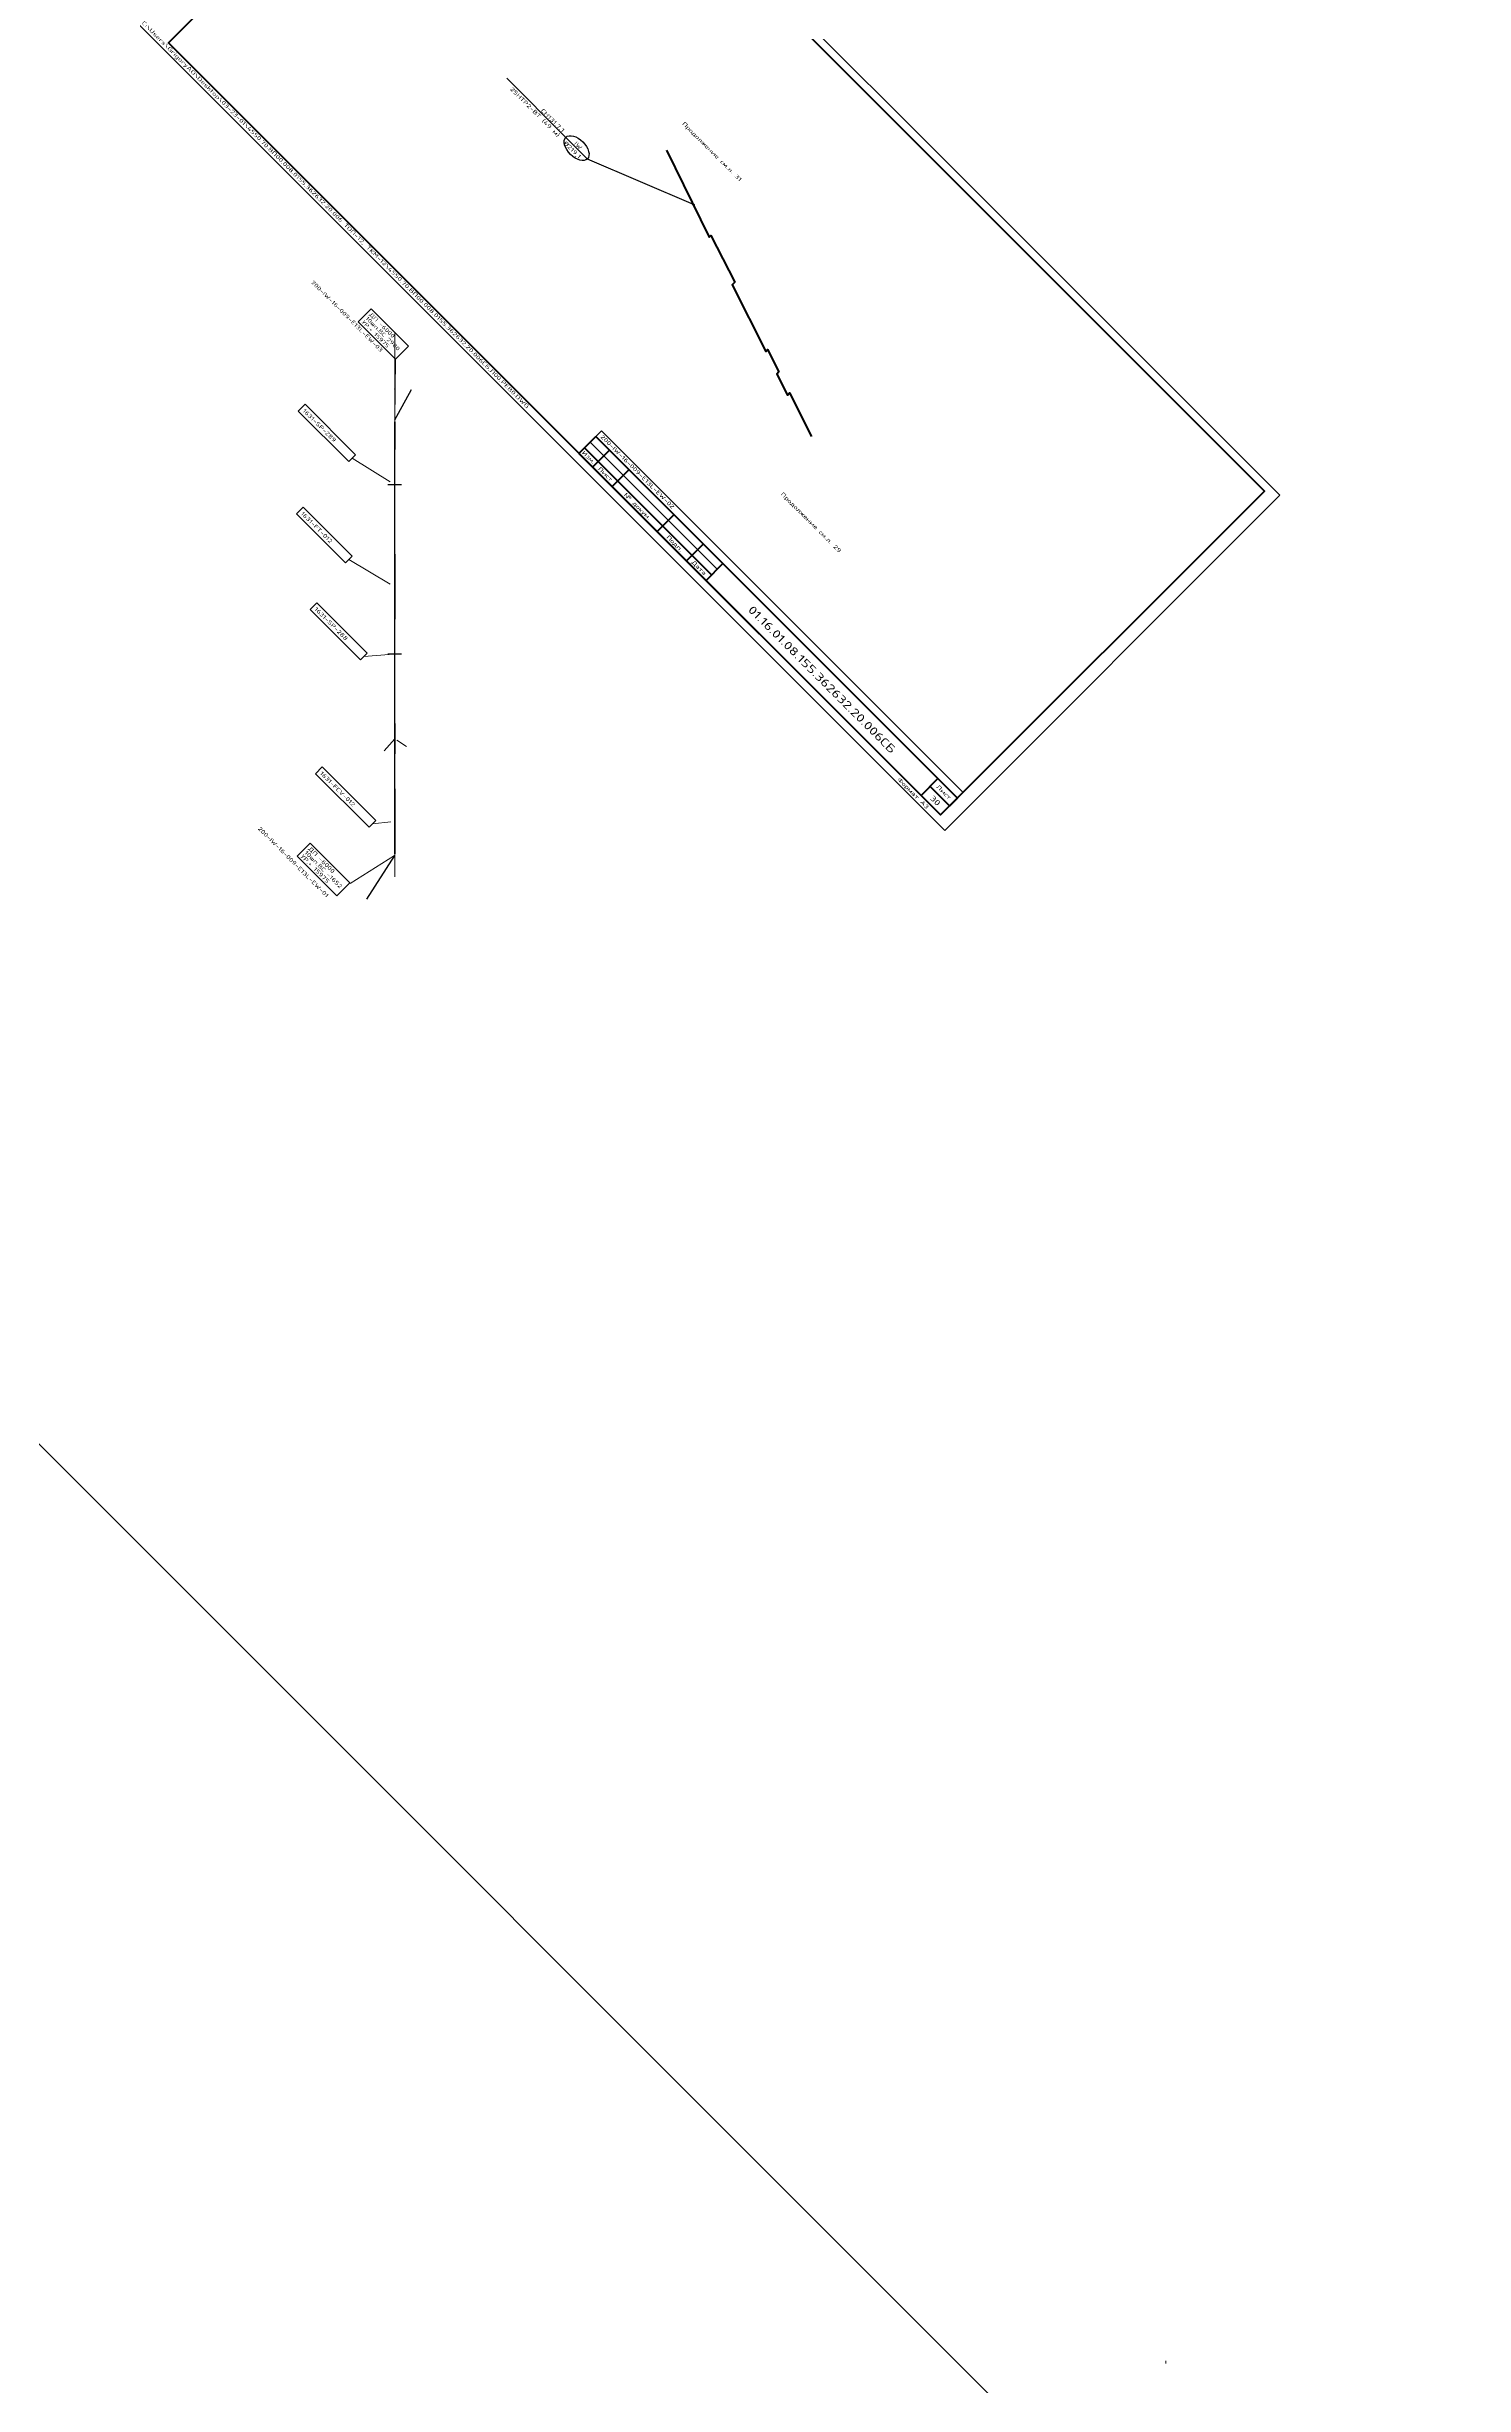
# Model space of a CAD drawing. Header units: millimetres. Extents: x -1501 to 8157, y -8271 to 1386.
# Drawn here: x 4392 to 4905, y -5768 to -4922 of the extents above; entities that cross this region are included whole.
import ezdxf
from ezdxf import colors
from ezdxf.entities.mleader import LeaderData, LeaderLine
from ezdxf.enums import TextEntityAlignment as Align
from ezdxf.math import Vec2, Vec3

# ---------------------------------------------------------------- set-up
doc = ezdxf.new("R2010")
doc.units = ezdxf.units.MM
doc.header["$MEASUREMENT"] = 0
for name, color, linetype, lineweight in [('--TEXT--', 7, 'Continuous', 25), ('OFORMLENIE', 7, 'Continuous', 25), ('подложка', 253, 'Continuous', 13), ('СН', 1, 'Continuous', 50)]:
    doc.layers.add(name, color=color, linetype=linetype, lineweight=lineweight)
doc.layers.add('непечат', color=2, linetype='Continuous', plot=False)
doc.layers.add('Построение', color=7, linetype='Continuous')
doc.styles.add('GOST 2.304', font='CS_Gost2304.shx')
doc.styles.add('GOST_2.304', font='CS_Gost2304.shx', dxfattribs={"height": 2.5})
doc.styles.add('GOST_2.304_07', font='CS_Gost2304.shx', dxfattribs={"width": 0.7})
doc.styles.add('GOST_2.304_09', font='CS_Gost2304.shx', dxfattribs={"width": 0.9})
doc.styles.add('Style-CS_Gost2304', font='CS_Gost2304.shx')
doc.styles.add('TNR_30', font='times.ttf', dxfattribs={"height": 3})

# ---------------------------------------------------------------- blocks, each defined once
blk = doc.blocks.new('TerminatorOpen_0.4')
at = {"color": 0, "linetype": 'ByBlock', "lineweight": -2}
for q in [(-1, 0.2), (-1, 0), (-1, -0.2)]:
    blk.add_line((0, 0), q, dxfattribs=at)
blk = doc.blocks.new('_DotSmall')
at = {"color": 0, "linetype": 'ByBlock', "const_width": 0.5}
blk.add_lwpolyline([(-0.0625, 0, 1), (0.0625, 0, 1)], format="xyb", close=True, dxfattribs=at)
blk = doc.blocks.new('*U21')
at = {"color": 0, "linetype": 'ByBlock', "lineweight": -2}
blk.add_lwpolyline([(420, 297), (0, 297), (0, 0), (420, 0)], close=True, dxfattribs=at)
at = {"color": 0, "linetype": 'ByBlock', "lineweight": 50}
blk.add_lwpolyline([(20, 292), (415, 292), (415, 5), (20, 5)], close=True, dxfattribs=at)
at = {"color": 0, "linetype": 'ByBlock', "lineweight": -2, "style": 'GOST_2.304'}
blk.add_text('Формат А3', height=2.5, dxfattribs=at).set_placement((410, 2.5), align=Align.MIDDLE_RIGHT)
at = {"color": 0, "linetype": 'ByBlock', "lineweight": -2, "insert": (8, 2.5), "char_height": 2.5, "attachment_point": 4, "style": 'GOST_2.304'}
blk.add_mtext('C:\\\\Users\\\\GrigoryAO\\\\Desktop\\\\03-23-01\\\\4550.70.ВП00.008.0155.362632.20.006 ТОП-12, ТКМ-12\\\\4550.70.ВП00.008.0155.362632.20.006СБ.Л00.РЕВ0.DWG', dxfattribs=at)
at = {"color": 0, "linetype": 'ByBlock', "lineweight": -2, "style": 'TNR_30'}
blk.add_attdef('ВЕРХНИЙ_НОМЕР_ЛИСТА', text='', height=3, dxfattribs=at).set_placement((410, 287), align=Align.MIDDLE_CENTER)
blk = doc.blocks.new('ST_2a_dyn')
at = {"color": 0, "linetype": 'ByBlock', "lineweight": 50, "extrusion": (0, 1, 0)}
for p, q in [((-185, 15), (0, 15)), ((-185, 5), (-120, 5)), ((-185, 0), (0, 0)), ((-10, 8), (0, 8))]:
    blk.add_line(p, q, dxfattribs=at)
at = {"color": 0, "linetype": 'ByBlock', "lineweight": 50, "extrusion": (1, 0, 0)}
for p, q in [((-185, 0), (-185, 15)), ((-178, 15), (-178, 0)), ((-168, 15), (-168, 0)), ((-145, 15), (-145, 0)), ((-130, 15), (-130, 0)), ((-120, 0), (-120, 15)), ((-10, 0), (-10, 15))]:
    blk.add_line(p, q, dxfattribs=at)
at = {"color": 0, "linetype": 'ByBlock', "lineweight": -2, "extrusion": (0, 1, 0)}
blk.add_line((-185, 10), (-120, 10), dxfattribs=at)
at = {"color": 0, "linetype": 'ByBlock', "lineweight": 50}
blk.add_line((0, 15), (0, 0), dxfattribs=at)
at = {"color": 0, "linetype": 'ByBlock', "lineweight": -2, "style": 'GOST_2.304'}
for s, p in [('Лист', (-5, 11.5)), ('Лист', (-173, 2.5)), ('Подп.', (-137.5, 2.5)), ('Дата', (-125, 2.5))]:
    blk.add_text(s, height=2.5, dxfattribs=at).set_placement(p, align=Align.MIDDLE_CENTER)
at = {"color": 0, "linetype": 'ByBlock', "lineweight": -2, "width": 0.9}
for s, style, p in [('Изм.', 'GOST_2.304', (-181.5, 2.5)), ('№ докум.', 'GOST_2.304_09', (-156.5, 2.5))]:
    blk.add_text(s, height=2.5, dxfattribs=dict(at, style=style)).set_placement(p, align=Align.MIDDLE_CENTER)
at = {"color": 0, "linetype": 'ByBlock', "lineweight": -2}
for tag, height, style, flags, p in [('ИЗМ_2', 2.5, 'GOST_2.304', 12, (-181.5, 12.5)), ('ИЗМ_1', 2.5, 'GOST_2.304', 12, (-181.5, 7.5)), ('ЛИСТ_2', 2.5, 'GOST_2.304', 12, (-173, 12.5)), ('ЛИСТ_1', 2.5, 'GOST_2.304', 12, (-173, 7.5)), ('N_ДОК_2', 2.5, 'GOST_2.304_09', 12, (-156.5, 12.5)), ('N_ДОК_1', 2.5, 'GOST_2.304_09', 12, (-156.5, 7.5)), ('ШИФР', 5, 'GOST_2.304', 4, (-65, 7.5)), ('LIST', 3.5, 'GOST_2.304', 4, (-5, 4))]:
    blk.add_attdef(tag, text='', height=height, dxfattribs=dict(at, style=style, flags=flags)).set_placement(p, align=Align.MIDDLE_CENTER)
at = {"color": 0, "linetype": 'ByBlock', "lineweight": -2, "style": 'GOST_2.304_07', "width": 0.7, "flags": 12}
for tag, p in [('ДАТА_2', (-125, 12.5)), ('ДАТА_1', (-125, 7.5))]:
    blk.add_attdef(tag, text='', height=2.5, dxfattribs=at).set_placement(p, align=Align.MIDDLE_CENTER)

msp = doc.modelspace()

# ---------------------------------------------------------------- hatches: boundary and pattern name
at = {"layer": 'подложка', "extrusion": (-1, -3.92523e-17, -1.17757e-16)}
h = msp.add_hatch(color=252, dxfattribs=at)
edge = h.paths.add_edge_path()
edge.add_arc((5046.16, -248.39), 1.68, 0, 360)
for points in [[(5098.13, -246.95), (5092.38, -248.39), (5098.13, -249.83)], [(5159.47, -246.95), (5153.72, -248.39), (5159.47, -249.83)]]:
    msp.add_hatch(color=252, dxfattribs=at).paths.add_polyline_path(points)
h = msp.add_hatch(color=252, dxfattribs=at)
edge = h.paths.add_edge_path()
edge.add_arc((5105.82, -248.39), 1, 0, 360)
h = msp.add_hatch(color=252, dxfattribs=at)
edge = h.paths.add_edge_path()
edge.add_arc((5129.35, -248.39), 1, 0, 360)
h = msp.add_hatch(color=252, dxfattribs=at)
edge = h.paths.add_edge_path()
edge.add_arc((5167.16, -248.39), 1, 0, 360)
h = msp.add_hatch(color=252, dxfattribs=at)
edge = h.paths.add_edge_path()
edge.add_arc((5190.69, -248.39), 1, 0, 360)
h = msp.add_hatch(color=252, dxfattribs=at)
edge = h.paths.add_edge_path()
edge.add_arc((5214.22, -248.39), 1, 0, 360)

# ---------------------------------------------------------------- linework, layer by layer
at = {"layer": '--TEXT--', "extrusion": (-0.57735, -0.57735, 0.57735)}
for p, q in [((4518.07, -5057.26, -247.65), (4524.08, -5046.23, -230.62)), ((4517.88, -5214.85, -249.15), (4507.82, -5230.68, -275.04))]:
    msp.add_line(p, q, dxfattribs=at)
msp.add_circle((6747.76, -459.45), 5.51, dxfattribs=at)
at = {"layer": 'OFORMLENIE', "extrusion": (-0.57735, -0.57735, 0.57735)}
for q in [(4590.79, -5063.25, -472.46), (4723.68, -5192.06, -468.37)]:
    msp.add_line((4592.83, -5061.2, -468.37), q, dxfattribs=at)
at = {"layer": 'непечат', "color": 3, "extrusion": (-0.57735, -0.57735, 0.57735)}
msp.add_lwpolyline([(-1387.86, 992.34), (10962.33, 992.34), (10962.33, -1271.92), (-1387.86, -1271.92)], close=True, dxfattribs=at)
at = {"layer": 'подложка', "color": 252}
for p, q in [((4518, -5034.4, -248.39), (4518, -5026, -248.39)), ((4518, -5034.4, -251.22), (4518, -5026, -251.22)), ((4518, -5034.4, -245.56), (4518, -5026, -245.56)), ((4518, -5035.76, -252.39), (4518, -5034.4, -252.39)), ((4518, -5035.76, -244.39), (4518, -5034.4, -244.39)), ((4518, -5037.76, -252.39), (4518, -5035.76, -252.39)), ((4518, -5037.76, -244.39), (4518, -5035.76, -244.39)), ((4518, -5039.44, -252.39), (4518, -5041.44, -252.39)), ((4518, -5039.44, -244.39), (4518, -5041.44, -244.39)), ((4518, -5050.88, -252.39), (4518, -5041.44, -252.39)), ((4518, -5050.88, -244.39), (4518, -5041.44, -244.39)), ((4518, -5052.88, -252.39), (4518, -5050.88, -252.39)), ((4518, -5052.88, -244.39), (4518, -5050.88, -244.39)), ((4518, -5054.56, -252.39), (4518, -5056.56, -252.39)), ((4518, -5054.56, -244.39), (4518, -5056.56, -244.39)), ((4518, -5056.56, -252.39), (4518, -5057.93, -252.39)), ((4518, -5056.56, -244.39), (4518, -5057.93, -244.39)), ((4518, -5057.93, -252.39), (4518, -5068.01, -252.39)), ((4518, -5057.93, -244.39), (4518, -5068.01, -244.39)), ((4518, -5105.82, -251.22), (4518, -5068.01, -251.22)), ((4518, -5105.82, -245.56), (4518, -5068.01, -245.56)), ((4518, -5107.18, -252.39), (4518, -5105.82, -252.39)), ((4518, -5107.18, -244.39), (4518, -5105.82, -244.39)), ((4518, -5109.18, -252.39), (4518, -5107.18, -252.39)), ((4518, -5109.18, -244.39), (4518, -5107.18, -244.39)), ((4518, -5110.86, -252.39), (4518, -5112.86, -252.39)), ((4518, -5110.86, -244.39), (4518, -5112.86, -244.39)), ((4518, -5122.31, -252.39), (4518, -5112.86, -252.39)), ((4518, -5122.31, -244.39), (4518, -5112.86, -244.39)), ((4518, -5124.31, -252.39), (4518, -5122.31, -252.39)), ((4518, -5124.31, -244.39), (4518, -5122.31, -244.39)), ((4518, -5125.99, -252.39), (4518, -5127.99, -252.39)), ((4518, -5125.99, -244.39), (4518, -5127.99, -244.39)), ((4518, -5127.99, -252.39), (4518, -5129.35, -252.39)), ((4518, -5127.99, -244.39), (4518, -5129.35, -244.39)), ((4518, -5167.16, -251.22), (4518, -5129.35, -251.22)), ((4518, -5167.16, -245.56), (4518, -5129.35, -245.56)), ((4518, -5168.52, -252.39), (4518, -5167.16, -252.39)), ((4518, -5168.52, -244.39), (4518, -5167.16, -244.39)), ((4518, -5170.52, -252.39), (4518, -5168.52, -252.39)), ((4518, -5170.52, -244.39), (4518, -5168.52, -244.39)), ((4518, -5173.04, -244.39), (4518, -5171.04, -244.39)), ((4518, -5171.04, -244.39), (4518, -5174.2, -244.39)), ((4518, -5172.2, -252.39), (4518, -5174.2, -252.39)), ((4518, -5172.2, -244.39), (4518, -5174.2, -244.39)), ((4518, -5174.72, -252.39), (4518, -5176.72, -252.39)), ((4518, -5174.72, -244.39), (4518, -5176.72, -244.39)), ((4518, -5176.72, -252.39), (4518, -5178.09, -252.39)), ((4518, -5176.72, -244.39), (4518, -5178.09, -244.39)), ((4518, -5190.69, -251.22), (4518, -5178.09, -251.22)), ((4518, -5190.69, -245.56), (4518, -5178.09, -245.56)), ((4518, -5192.05, -252.39), (4518, -5190.69, -252.39)), ((4518, -5192.05, -244.39), (4518, -5190.69, -244.39)), ((4518, -5194.05, -252.39), (4518, -5192.05, -252.39)), ((4518, -5194.05, -244.39), (4518, -5192.05, -244.39)), ((4518, -5195.73, -252.39), (4518, -5197.73, -252.39)), ((4518, -5195.73, -244.39), (4518, -5197.73, -244.39)), ((4518, -5207.18, -252.39), (4518, -5197.73, -252.39)), ((4518, -5207.18, -244.39), (4518, -5197.73, -244.39)), ((4518, -5209.18, -252.39), (4518, -5207.18, -252.39)), ((4518, -5209.18, -244.39), (4518, -5207.18, -244.39)), ((4518, -5210.86, -252.39), (4518, -5212.86, -252.39)), ((4518, -5210.86, -244.39), (4518, -5212.86, -244.39)), ((4518, -5212.86, -252.39), (4518, -5214.22, -252.39)), ((4518, -5212.86, -244.39), (4518, -5214.22, -244.39)), ((4518, -5222.62, -248.39), (4518, -5214.22, -248.39)), ((4518, -5222.62, -251.22), (4518, -5214.22, -251.22)), ((4518, -5222.62, -245.56), (4518, -5214.22, -245.56))]:
    msp.add_line(p, q, dxfattribs=at)
at = {"layer": 'подложка', "color": 252, "extrusion": (-1, 5.55112e-17, -5.55112e-17)}
for p, q in [((4518, -5040.28, -245.03), (4518, -5052.04, -251.75)), ((4518, -5046.16, -250.89), (4518, -5046.16, -242.39)), ((4518, -5057.93, -248.39), (4518, -5057.93, -239.14)), ((4518, -5057.93, -248.39), (4518, -5057.93, -232.14)), ((4518, -5057.93, -248.39), (4518, -5057.93, -225.14)), ((4518, -5060.43, -240.39), (4518, -5078.11, -240.39)), ((4518, -5060.43, -233.39), (4518, -5106.68, -233.39)), ((4518, -5060.43, -226.39), (4518, -5211.72, -226.39)), ((4518, -5080.61, -248.39), (4518, -5080.61, -239.14)), ((4518, -5108.93, -248.64), (4518, -5109.43, -248.14)), ((4518, -5108.93, -248.14), (4518, -5109.43, -248.64)), ((4518, -5109.18, -248.39), (4518, -5109.18, -232.14)), ((4518, -5110.86, -248.39), (4518, -5110.86, -232.14)), ((4518, -5113.36, -233.39), (4518, -5121.81, -233.39)), ((4518, -5124.06, -248.64), (4518, -5124.56, -248.14)), ((4518, -5124.06, -248.14), (4518, -5124.56, -248.64)), ((4518, -5124.31, -248.39), (4518, -5124.31, -232.14)), ((4518, -5125.99, -248.39), (4518, -5125.99, -232.14)), ((4518, -5125.99, -248.39), (4518, -5125.99, -239.14)), ((4518, -5128.49, -233.39), (4518, -5168.02, -233.39)), ((4518, -5128.49, -240.39), (4518, -5139.45, -240.39)), ((4518, -5141.95, -248.39), (4518, -5141.95, -239.14)), ((4518, -5172.62, -233.39), (4514.16, -5176.98, -226.71)), ((4518, -5170.27, -248.64), (4518, -5170.77, -248.14)), ((4518, -5170.27, -248.14), (4518, -5170.77, -248.64)), ((4518, -5170.52, -248.39), (4518, -5170.52, -232.14)), ((4518, -5172.2, -248.39), (4518, -5172.2, -232.14)), ((4518, -5172.2, -233.39), (4518, -5173.04, -233.39)), ((4518, -5172.79, -248.64), (4518, -5173.29, -248.14)), ((4518, -5172.79, -248.14), (4518, -5173.29, -248.64)), ((4518, -5173.04, -248.39), (4518, -5173.04, -232.14)), ((4518, -5174.72, -248.39), (4518, -5174.72, -232.14)), ((4518, -5177.22, -233.39), (4518, -5191.55, -233.39)), ((4518, -5193.8, -248.64), (4518, -5194.3, -248.14)), ((4518, -5193.8, -248.14), (4518, -5194.3, -248.64)), ((4518, -5194.05, -248.39), (4518, -5194.05, -232.14)), ((4518, -5195.73, -248.39), (4518, -5195.73, -232.14)), ((4518, -5198.23, -233.39), (4518, -5206.68, -233.39)), ((4518, -5208.93, -248.64), (4518, -5209.43, -248.14)), ((4518, -5208.93, -248.14), (4518, -5209.43, -248.64)), ((4518, -5209.18, -248.39), (4518, -5209.18, -232.14)), ((4518, -5210.86, -248.39), (4518, -5210.86, -232.14)), ((4518, -5210.86, -233.39), (4518, -5214.22, -233.39)), ((4518, -5214.22, -248.39), (4518, -5214.22, -232.14)), ((4518, -5214.22, -248.39), (4518, -5214.22, -225.14))]:
    msp.add_line(p, q, dxfattribs=at)
at = {"layer": 'подложка', "color": 252, "extrusion": (-0.57735, -0.57735, 0.57735)}
for p, q in [((4518.07, -5057.26, -247.65), (4518.25, -5035.32, -225.54)), ((4516.39, -5079.62, -249), (4502.59, -5071.08, -254.26)), ((4516.39, -5079.62, -249), (4502.59, -5071.08, -254.26)), ((4516.4, -5116.64, -249.04), (4501.38, -5107.74, -255.17)), ((4516.4, -5116.64, -249.04), (4501.38, -5107.74, -255.17)), ((4516.03, -5142.11, -250.52), (4506.83, -5142.84, -260.45)), ((4516.03, -5142.11, -250.52), (4506.83, -5142.84, -260.45)), ((4518.8, -5173.16, -248.13), (4522.22, -5175.47, -247.02)), ((4516.61, -5202.62, -249.96), (4509.99, -5203.43, -257.38)), ((4516.61, -5202.62, -249.96), (4509.99, -5203.43, -257.38)), ((4517.88, -5214.85, -249.15), (4501.84, -5224.97, -275.3)), ((4518, -5214.22, -233.39), (4518, -5221.22, -233.39))]:
    msp.add_line(p, q, dxfattribs=at)
at = {"layer": 'подложка', "color": 252, "extrusion": (-1, 5.55112e-17, -5.55112e-17), "elevation": -4518, "flags": 128}
for points in [[(5036.92, -245.87), (5034.4, -247.55), (5034.4, -249.23), (5036.92, -250.91)], [(5097.36, -247.15), (5092.38, -248.39), (5098.13, -249.83), (5098.13, -246.95)], [(5098.13, -246.95), (5092.38, -248.39), (5098.13, -249.83), (5098.13, -247.4)], [(5158.7, -247.15), (5153.72, -248.39), (5159.47, -249.83), (5159.47, -246.95)], [(5159.47, -246.95), (5153.72, -248.39), (5159.47, -249.83), (5159.47, -247.4)]]:
    msp.add_lwpolyline(points, dxfattribs=at)
at = {"layer": 'подложка', "color": 252, "extrusion": (1, -5.55112e-17, 5.55112e-17), "elevation": 4518, "flags": 128}
msp.add_lwpolyline([(-5055.4, -245.87), (-5057.93, -247.55), (-5057.93, -249.23), (-5055.4, -250.91)], dxfattribs=at)
at = {"layer": 'подложка', "color": 252, "extrusion": (-1, 5.55112e-17, -5.55112e-17)}
for p in [(4518, -5046.12, -249.97), (4518, -5202.42, -249.97)]:
    msp.add_point(p, dxfattribs=at)
at = {"layer": 'подложка', "color": 252, "extrusion": (1, -5.55112e-17, 5.55112e-17)}
msp.add_solid([(-5044.16, -241.89, 4518), (-5048.16, -241.89, 4518), (-5044.16, -242.39, 4518), (-5048.16, -242.39, 4518)], dxfattribs=at)
at = {"layer": 'подложка', "color": 252, "extrusion": (-1, 5.55112e-17, -5.55112e-17)}
for points in [[(5098.13, -246.95, -4518), (5092.38, -248.39, -4518), (5098.13, -249.83, -4518)], [(5159.47, -246.95, -4518), (5153.72, -248.39, -4518), (5159.47, -249.83, -4518)]]:
    msp.add_solid(points, dxfattribs=at)
at = {"layer": 'подложка', "color": 252}
for points in [[(4509.5, -5017.11, -216.08), (4522.98, -5030.59, -216.08), (4518.24, -5035.33, -225.55), (4504.76, -5021.85, -225.55)], [(4518, -5037.76, -245.03), (4518, -5036.92, -245.03), (4518, -5036.92, -251.75), (4518, -5037.76, -251.75)], [(4518, -5037.76, -249.65), (4518, -5039.44, -249.65), (4518, -5039.44, -247.13), (4518, -5037.76, -247.13)], [(4518, -5039.44, -245.03), (4518, -5040.28, -245.03), (4518, -5040.28, -251.75), (4518, -5039.44, -251.75)], [(4485.59, -5051.63, -251.82), (4503.82, -5069.85, -251.82), (4501.37, -5072.3, -256.71), (4483.14, -5054.08, -256.71)], [(4518, -5052.04, -245.03), (4518, -5052.88, -245.03), (4518, -5052.88, -251.75), (4518, -5052.04, -251.75)], [(4518, -5054.56, -249.65), (4518, -5052.88, -249.65), (4518, -5052.88, -247.13), (4518, -5054.56, -247.13)], [(4518, -5054.56, -245.03), (4518, -5055.4, -245.03), (4518, -5055.4, -251.75), (4518, -5054.56, -251.75)], [(4484.91, -5088.82, -252.72), (4502.61, -5106.52, -252.72), (4500.16, -5108.97, -257.62), (4482.46, -5091.27, -257.62)], [(4518, -5098.13, -246.95), (4518, -5092.38, -248.39), (4518, -5098.13, -249.83)], [(4489.83, -5123.39, -258), (4508.06, -5141.62, -258), (4505.61, -5144.06, -262.9), (4487.38, -5125.84, -262.9)], [(4518, -5159.47, -246.95), (4518, -5153.72, -248.39), (4518, -5159.47, -249.83)], [(4491.82, -5182.81, -254.93), (4511.21, -5202.21, -254.93), (4508.76, -5204.66, -259.83), (4489.37, -5185.26, -259.83)], [(4487.42, -5210.37, -275.12), (4501.76, -5224.7, -275.12), (4497.02, -5229.44, -284.59), (4482.69, -5215.11, -284.59)]]:
    msp.add_3dface(points, dxfattribs=at)
at = {"layer": 'Построение', "linetype": 'Continuous', "lineweight": 30}
for p, q in [((4518, -5105.82, -248.39), (4518, -5068.01, -248.39)), ((4518, -5167.16, -248.39), (4518, -5129.35, -248.39)), ((4518, -5173.04, -252.39), (4518, -5171.04, -252.39)), ((4518, -5171.04, -252.39), (4518, -5174.2, -252.39)), ((4518, -5190.69, -248.39), (4518, -5178.09, -248.39))]:
    msp.add_line(p, q, dxfattribs=at)
at = {"layer": 'Построение', "linetype": 'Continuous', "lineweight": 30, "extrusion": (-5.55112e-17, -1, 5.55112e-17)}
for p, q in [((4515.5, -5080.61, -249.89), (4520.5, -5080.61, -249.89)), ((4515.5, -5141.95, -249.89), (4520.5, -5141.95, -249.89))]:
    msp.add_line(p, q, dxfattribs=at)
at = {"layer": 'Построение', "linetype": 'Continuous', "lineweight": 30, "extrusion": (-1, 5.55112e-17, -5.55112e-17)}
for p, q in [((4518, -5111.7, -245.03), (4518, -5123.47, -251.75)), ((4518, -5123.47, -245.03), (4518, -5111.7, -251.75)), ((4518, -5172.62, -245.03), (4518, -5172.62, -244.19)), ((4518, -5196.57, -245.03), (4518, -5208.34, -251.75)), ((4518, -5208.34, -245.03), (4518, -5196.57, -251.75)), ((4518, -5202.45, -250.89), (4518, -5202.45, -242.39))]:
    msp.add_line(p, q, dxfattribs=at)
at = {"layer": 'Построение', "linetype": 'Continuous', "lineweight": 30, "extrusion": (-1, 5.55112e-17, -5.55112e-17), "elevation": -4518, "flags": 128}
for points in [[(5108.34, -245.87), (5105.82, -247.55), (5105.82, -249.23), (5108.34, -250.91)], [(5169.68, -245.87), (5167.16, -247.55), (5167.16, -249.23), (5169.68, -250.91)], [(5193.21, -245.87), (5190.69, -247.55), (5190.69, -249.23), (5193.21, -250.91)]]:
    msp.add_lwpolyline(points, dxfattribs=at)
at = {"layer": 'Построение', "linetype": 'Continuous', "lineweight": 30, "extrusion": (1, -5.55112e-17, 5.55112e-17), "elevation": 4518, "flags": 128}
for points in [[(-5126.83, -245.87), (-5129.35, -247.55), (-5129.35, -249.23), (-5126.83, -250.91)], [(-5175.56, -245.87), (-5178.09, -247.55), (-5178.09, -249.23), (-5175.56, -250.91)], [(-5211.7, -245.87), (-5214.22, -247.55), (-5214.22, -249.23), (-5211.7, -250.91)]]:
    msp.add_lwpolyline(points, dxfattribs=at)
at = {"layer": 'Построение', "linetype": 'Continuous', "lineweight": 30, "extrusion": (-1, 5.55112e-17, -5.55112e-17)}
for centre, radius in [((5117.59, -248.39, -4518), 1.68), ((5172.62, -243.35, -4518), 0.84), ((5202.45, -248.39, -4518), 1.68)]:
    msp.add_circle(centre, radius, dxfattribs=at)
at = {"layer": 'Построение', "linetype": 'Continuous', "lineweight": 30, "extrusion": (-5.55112e-17, 1, 5.55112e-17)}
for centre in [(4518, -5080.61, -252.39), (4518, -5141.95, -252.39)]:
    msp.add_ellipse(centre, major_axis=(0, 0, -5.5), ratio=0.363636, start_param=1.942965, end_param=4.34022, dxfattribs=at)
at = {"layer": 'Построение', "linetype": 'Continuous', "lineweight": 30, "extrusion": (1, -5.55112e-17, 5.55112e-17)}
msp.add_solid([(-5200.45, -241.89, 4518), (-5204.45, -241.89, 4518), (-5200.45, -242.39, 4518), (-5204.45, -242.39, 4518)], dxfattribs=at)
at = {"layer": 'Построение', "linetype": 'Continuous', "lineweight": 30}
for points in [[(4518, -5057.93, -251.33), (4518, -5057.93, -245.45), (4518, -5068.01, -246.71), (4518, -5068.01, -250.07)], [(4518, -5109.18, -245.03), (4518, -5108.34, -245.03), (4518, -5108.34, -251.75), (4518, -5109.18, -251.75)], [(4518, -5109.18, -249.65), (4518, -5110.86, -249.65), (4518, -5110.86, -247.13), (4518, -5109.18, -247.13)], [(4518, -5110.86, -245.03), (4518, -5111.7, -245.03), (4518, -5111.7, -251.75), (4518, -5110.86, -251.75)], [(4518, -5123.47, -245.03), (4518, -5124.31, -245.03), (4518, -5124.31, -251.75), (4518, -5123.47, -251.75)], [(4518, -5124.31, -249.65), (4518, -5125.99, -249.65), (4518, -5125.99, -247.13), (4518, -5124.31, -247.13)], [(4518, -5125.99, -245.03), (4518, -5126.83, -245.03), (4518, -5126.83, -251.75), (4518, -5125.99, -251.75)], [(4518, -5170.52, -245.03), (4518, -5169.68, -245.03), (4518, -5169.68, -251.75), (4518, -5170.52, -251.75)], [(4518, -5170.52, -249.65), (4518, -5172.2, -249.65), (4518, -5172.2, -247.13), (4518, -5170.52, -247.13)], [(4518, -5172.2, -245.03), (4518, -5173.04, -245.03), (4518, -5173.04, -251.75), (4518, -5172.2, -251.75)], [(4518, -5173.04, -249.65), (4518, -5174.72, -249.65), (4518, -5174.72, -247.13), (4518, -5173.04, -247.13)], [(4518, -5174.72, -245.03), (4518, -5175.56, -245.03), (4518, -5175.56, -251.75), (4518, -5174.72, -251.75)], [(4518, -5194.05, -245.03), (4518, -5193.21, -245.03), (4518, -5193.21, -251.75), (4518, -5194.05, -251.75)], [(4518, -5194.05, -249.65), (4518, -5195.73, -249.65), (4518, -5195.73, -247.13), (4518, -5194.05, -247.13)], [(4518, -5195.73, -245.03), (4518, -5196.57, -245.03), (4518, -5196.57, -251.75), (4518, -5195.73, -251.75)], [(4518, -5208.34, -245.03), (4518, -5209.18, -245.03), (4518, -5209.18, -251.75), (4518, -5208.34, -251.75)], [(4518, -5209.18, -249.65), (4518, -5210.86, -249.65), (4518, -5210.86, -247.13), (4518, -5209.18, -247.13)], [(4518, -5210.86, -245.03), (4518, -5211.7, -245.03), (4518, -5211.7, -251.75), (4518, -5210.86, -251.75)]]:
    msp.add_3dface(points, dxfattribs=at)
at = {"layer": 'СН', "extrusion": (-0.57735, -0.57735, 0.57735)}
msp.add_lwpolyline([(6771.26, -420.55), (6804.44, -440.03), (6804.44, -438.67), (6822.53, -448.81), (6822.53, -451.11), (6848.16, -465.79), (6848.16, -464.07), (6856.79, -468.98), (6856.79, -470.84), (6864.84, -475.44), (6864.84, -473.59), (6881.62, -483.21)], dxfattribs=at)

# ---------------------------------------------------------------- block references
at = {"layer": 'OFORMLENIE', "extrusion": (-0.57735, -0.57735, 0.57735)}
msp.add_blockref('*U21', (6596.43, -598.64), dxfattribs=at)
ref = msp.add_blockref('ST_2a_dyn', (7011.43, -593.64), dxfattribs=at)
ref.add_attrib('LIST', '30', dxfattribs={"layer": '0', "color": 0, "linetype": 'ByBlock', "lineweight": -2, "extrusion": (-0.57735, -0.57735, 0.57735), "height": 3.5, "style": 'GOST_2.304'}).set_placement((7006.43, -589.64), align=Align.MIDDLE_CENTER)
ref.add_attrib('ШИФР', '01.16.01.08.155.362632.20.006СБ', dxfattribs={"layer": '0', "color": 0, "linetype": 'ByBlock', "lineweight": -2, "extrusion": (-0.57735, -0.57735, 0.57735), "height": 5, "style": 'GOST_2.304'}).set_placement((6946.43, -586.14), align=Align.MIDDLE_CENTER)
at = {"layer": 'подложка', "color": 252, "extrusion": (-1, 5.55112e-17, -5.55112e-17)}
for p, xscale, yscale, zscale, rotation in [((5057.93, -240.39, -4518), 2.500000000000001, 2.500000000000001, 2.500000000000001, 180), ((5057.93, -233.39, -4518), 2.500000000000001, 2.500000000000001, 2.500000000000001, 180), ((5057.93, -226.39, -4518), 2.500000000000001, 2.500000000000001, 2.500000000000001, 180), ((5110.86, -233.39, -4518), 2.500000000000001, 2.500000000000001, 2.500000000000001, 180), ((5125.99, -233.39, -4518), 2.500000000000001, 2.500000000000001, 2.500000000000001, 180), ((5125.99, -240.39, -4518), 2.500000000000001, 2.500000000000001, 2.500000000000001, 180), ((5174.72, -233.39, -4518), 2.500000000000001, 2.500000000000001, 2.500000000000001, 180), ((5195.73, -233.39, -4518), 2.500000000000001, 2.500000000000001, 2.500000000000001, 180), ((5759.89, 32.44, -4797.01), 2.5, 2.5, 2.5, 89.99999999999997)]:
    msp.add_blockref('TerminatorOpen_0.4', p, dxfattribs=dict(at, xscale=xscale, yscale=yscale, zscale=zscale, rotation=rotation))
at = {"layer": 'подложка', "color": 252, "extrusion": (-1, 5.55112e-17, -5.55112e-17), "xscale": 2.500000000000001, "yscale": 2.500000000000001, "zscale": 2.500000000000001}
for p in [(5080.61, -240.39, -4518), (5109.18, -233.39, -4518), (5124.31, -233.39, -4518), (5141.95, -240.39, -4518), (5170.52, -233.39, -4518), (5194.05, -233.39, -4518), (5209.18, -233.39, -4518), (5214.22, -226.39, -4518)]:
    msp.add_blockref('TerminatorOpen_0.4', p, dxfattribs=at)

# ---------------------------------------------------------------- texts
at = {"layer": '--TEXT--', "extrusion": (-0.57735, -0.57735, 0.57735), "style": 'GOST 2.304', "width": 0.9}
msp.add_text('%%C219,1', height=2.5, rotation=360, dxfattribs=at).set_placement((6743.15, -463.25))
at = {"layer": '--TEXT--', "extrusion": (-0.57735, -0.57735, 0.57735), "style": 'GOST 2.304'}
msp.add_text('IW', height=2.5, rotation=360, dxfattribs=at).set_placement((6745.9, -458.88))
at = {"layer": '--TEXT--', "extrusion": (-0.57735, -0.57735, 0.57735), "char_height": 2.5, "width": 44.9268, "attachment_point": 1, "text_direction": (0.707107, -0.707107, 0), "style": 'GOST 2.304'}
for s, insert in [('Продолжение см.л. 31', (4622.86, -4949.23, -326.37)), ('Продолжение см.л. 29', (4658.51, -5083.21, -424.69))]:
    msp.add_mtext(s, dxfattribs=dict(at, insert=insert))
at = {"layer": 'OFORMLENIE', "extrusion": (-0.57735, -0.57735, 0.57735), "style": 'GOST 2.304'}
msp.add_text('200-IW-16-009-E13L-EW-02', height=2.5, rotation=360, dxfattribs=at).set_placement((6827.73, -575.84), align=Align.MIDDLE_LEFT)
at = {"layer": 'подложка', "color": 252, "extrusion": (-0.57735, -0.57735, 0.57735), "style": 'Style-CS_Gost2304', "width": 0.875}
for s, height, p in [('200-IW-16-009-E13L-EW-03', 2.5, (6714.17, -397.6, 168.32)), ('УР.+ 15975', 2.4, (6737.33, -392.86, 168.32)), ('10шп.ВС 2980', 2.4, (6737.33, -389.46, 168.32)), ('ДП -6000', 2.4, (6737.33, -386.06, 168.32)), ('1631-SP-289', 2.5, (6744.83, -439.69, 181.42)), ('1631-FT-012', 2.5, (6770.65, -455.89, 202.76)), ('1631-SP-288', 2.5, (6798.57, -472.3, 216.83)), ('1631-FCV-012', 2.5, (6842, -493.25, 251.76)), ('200-IW-16-009-E13L-EW-01', 2.5, (6840.29, -535.6, 258.55)), ('УР.+ 15975', 2.5, (6858.38, -528.98, 258.55)), ('10шп.ВС -1652', 2.5, (6858.38, -525.58, 258.55)), ('ДП -6000', 2.5, (6858.38, -522.18, 258.55))]:
    msp.add_text(s, height=height, rotation=360, dxfattribs=at).set_placement(p, align=Align.MIDDLE_LEFT)
at = {"layer": 'подложка', "color": 252, "extrusion": (-1, 5.55112e-17, -5.55112e-17), "style": 'GOST_2.304'}
for s, p in [('20', (5177.12, -224.64, -4512.69)), ('148', (5215.33, -231.68, -4518))]:
    msp.add_text(s, height=2.5, dxfattribs=at).set_placement(p)
at = {"layer": 'подложка', "color": 252, "extrusion": (-1, 5.55112e-17, -5.55112e-17), "char_height": 2.5, "attachment_point": 5, "text_direction": (0, -1, 0), "style": 'GOST_2.304'}
for s, insert in [('\\A1;516', (4518, -5070.14, -237.27)), ('\\A1;1162', (4518, -5084.43, -230.27)), ('\\A1;541', (4518, -5118.46, -230.27)), ('\\A1;805', (4518, -5134.85, -237.27)), ('\\A1;4632', (4518, -5136.95, -223.27)), ('\\A1;1610', (4518, -5149.13, -230.27)), ('\\A1;410', (4518, -5185.26, -230.27)), ('\\A1;717', (4518, -5203.33, -230.27))]:
    msp.add_mtext(s, dxfattribs=dict(at, insert=insert))

# ---------------------------------------------------------------- leaders
at = {"layer": '--TEXT--'}
ml = msp.add_multileader_mtext('Standard', dxfattribs=at)
ml.set_content('СН131.7.1\\P25НТР2-ВТ (49 м)', color=7, style='GOST 2.304')
ml.set_leader_properties()
ml.set_arrow_properties(name='DOTSMALL')
ml.build(insert=Vec2(0, 0))
ml.multileader.update_dxf_attribs({"text_left_attachment_type": 6, "text_right_attachment_type": 6, "dogleg_length": 11.2, "arrow_head_size": 2.5})
ctx = ml.context
ctx.base_point, ctx.char_height, ctx.arrow_head_size, ctx.plane_origin, ctx.plane_x_axis, ctx.plane_y_axis = Vec3(4557.11, -4932.27, -375.16), 2.5, 2.5, Vec3(4678.96, -5028.69, -349.72), Vec3(0.707107, -0.707107, 0), Vec3(0.408248, 0.408248, 0.816497)
ctx.left_attachment, ctx.right_attachment, ctx.text_align_type = 6, 6, 2
notes = []
notes.append((ctx, [(0, (1, 1, 0), (4587.75, -4962.91, -375.16), (-0.707107, 0.707107, 0), 11.2, [(0, [(4626.06, -4979.37, -353.31)], 0, [])])]))
ctx.mtext.insert, ctx.mtext.text_direction, ctx.mtext.defined_height, ctx.mtext.alignment, ctx.mtext.flow_direction, ctx.mtext.extrusion = Vec3(4579.64, -4952.35, -372.71), Vec3(0.707107, -0.707107, 0), 0.0309, 3, 5, Vec3(-0.57735, -0.57735, 0.57735)
for ctx, leaders in notes:
    for number, flags, end, landing, length, lines in leaders:
        leader = LeaderData()
        leader.index, (leader.has_last_leader_line, leader.has_dogleg_vector, leader.attachment_direction) = number, flags
        leader.last_leader_point, leader.dogleg_vector, leader.dogleg_length = Vec3(end), Vec3(landing), length
        for number, points, colour, breaks in lines:
            line = LeaderLine()
            line.index, line.vertices, line.color, line.breaks = number, Vec3.list(points), colors.encode_raw_color(colour), breaks
            leader.lines.append(line)
        ctx.leaders.append(leader)

doc.saveas('drawing.dxf')
